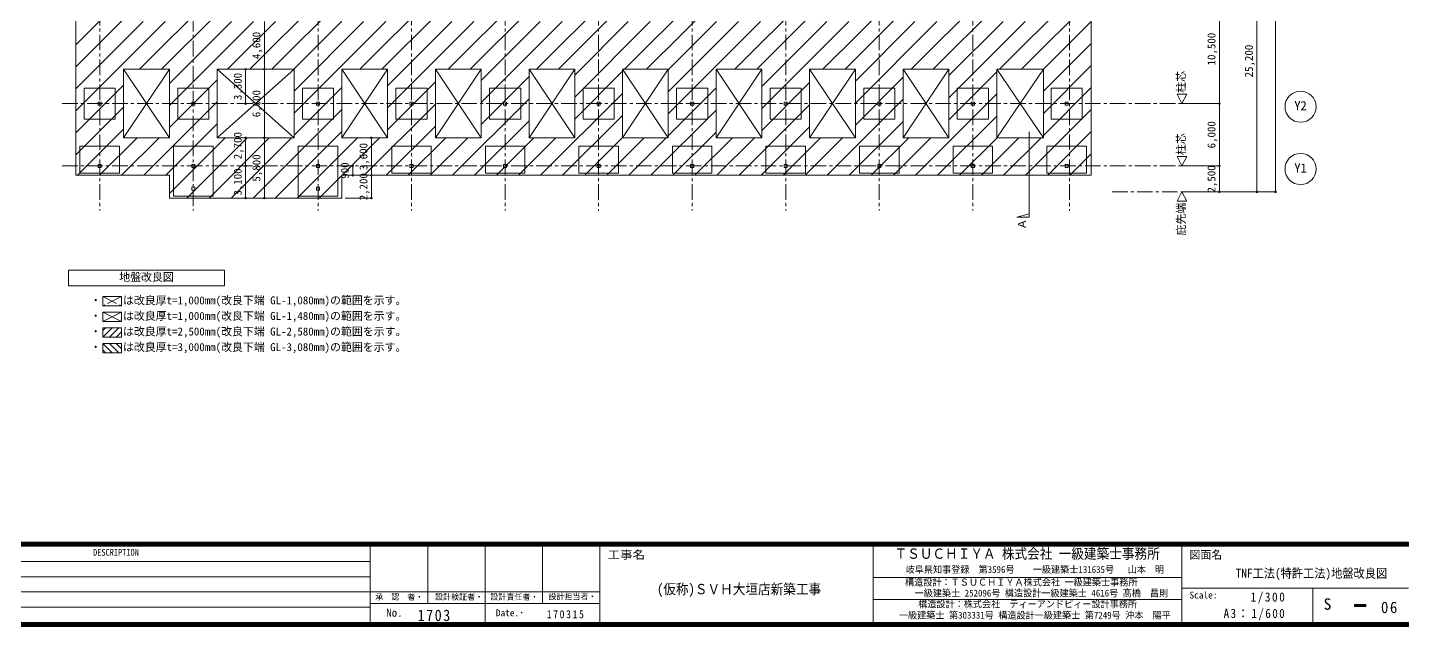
# Model space of a CAD drawing. Units: millimetres at full size, sheet at 1:300. Extents: x -272537 to 274500, y -185098 to 187500.
# Drawn here: x -167041 to -34200, y 21302 to 78961 of the extents above; entities that cross this region are included whole.
import ezdxf
from ezdxf.enums import TextEntityAlignment as Align

# ---------------------------------------------------------------- set-up
doc = ezdxf.new("R2010")
doc.units = ezdxf.units.MM
doc.header["$LTSCALE"] = 300
doc.header["$PDMODE"] = 32
doc.header["$PDSIZE"] = 150
doc.linetypes.add('CHAIN1', pattern=[8, 5, -1, 1, -1])
for name, color, linetype, lineweight in [('0-0_基準線', 7, 'Continuous', 9), ('0-1_躯体', 2, 'Continuous', 9), ('0-3_建具', 2, 'Continuous', 18), ('0-4_設備家具', 7, 'CHAIN1', 9), ('0-6_文字', 2, 'Continuous', 5), ('0-7_寸法', 2, 'Continuous', 5), ('0-8_補助線', 4, 'Continuous', 5), ('0-A_給水設備', 7, 'Continuous', 9), ('0-F_', 4, 'CHAIN1', 5), ('8-7_寸法', 4, 'Continuous', 5), ('F-0_枠', 7, 'Continuous', 9)]:
    doc.layers.add(name, color=color, linetype=linetype, lineweight=lineweight)
doc.layers.add('F-1_', color=3, linetype='Continuous')
doc.layers.add('F-C_図名', color=3, linetype='Continuous')
doc.styles.add('ＭＳ ゴシック', font='')
doc.styles.get('ＭＳ ゴシック').set_extended_font_data('MS Gothic')

# ---------------------------------------------------------------- blocks, each defined once
blk = doc.blocks.new('12')
at = {"layer": '0-7_寸法', "color": 7, "lineweight": 9}
blk.add_lwpolyline([(187.5, 450), (-712.5, 0), (187.5, -450)], close=True, dxfattribs=at)

msp = doc.modelspace()

# ---------------------------------------------------------------- linework, layer by layer
at = {"layer": '0-0_基準線'}
for points in [[(-160253.1, 71793.3), (-159953.1, 71793.3), (-159953.1, 71493.3), (-160253.1, 71493.3)], [(-151253.1, 71793.3), (-150953.1, 71793.3), (-150953.1, 71493.3), (-151253.1, 71493.3)], [(-139253.1, 71793.3), (-138953.1, 71793.3), (-138953.1, 71493.3), (-139253.1, 71493.3)], [(-130253.1, 71793.3), (-129953.1, 71793.3), (-129953.1, 71493.3), (-130253.1, 71493.3)], [(-121253.1, 71793.3), (-120953.1, 71793.3), (-120953.1, 71493.3), (-121253.1, 71493.3)], [(-112253.1, 71793.3), (-111953.1, 71793.3), (-111953.1, 71493.3), (-112253.1, 71493.3)], [(-103253.1, 71793.3), (-102953.1, 71793.3), (-102953.1, 71493.3), (-103253.1, 71493.3)], [(-94253.1, 71793.3), (-93953.1, 71793.3), (-93953.1, 71493.3), (-94253.1, 71493.3)], [(-85253.1, 71793.3), (-84953.1, 71793.3), (-84953.1, 71493.3), (-85253.1, 71493.3)], [(-76253.1, 71793.3), (-75953.1, 71793.3), (-75953.1, 71493.3), (-76253.1, 71493.3)], [(-67228.1, 71793.3), (-66928.1, 71793.3), (-66928.1, 71493.3), (-67228.1, 71493.3)], [(-160253.1, 65793.3), (-159953.1, 65793.3), (-159953.1, 65493.3), (-160253.1, 65493.3)], [(-151253.1, 65793.3), (-150953.1, 65793.3), (-150953.1, 65493.3), (-151253.1, 65493.3)], [(-139253.1, 65793.3), (-138953.1, 65793.3), (-138953.1, 65493.3), (-139253.1, 65493.3)], [(-130253.1, 65793.3), (-129953.1, 65793.3), (-129953.1, 65493.3), (-130253.1, 65493.3)], [(-121253.1, 65793.3), (-120953.1, 65793.3), (-120953.1, 65493.3), (-121253.1, 65493.3)], [(-112253.1, 65793.3), (-111953.1, 65793.3), (-111953.1, 65493.3), (-112253.1, 65493.3)], [(-103253.1, 65793.3), (-102953.1, 65793.3), (-102953.1, 65493.3), (-103253.1, 65493.3)], [(-94253.1, 65793.3), (-93953.1, 65793.3), (-93953.1, 65493.3), (-94253.1, 65493.3)], [(-85253.1, 65793.3), (-84953.1, 65793.3), (-84953.1, 65493.3), (-85253.1, 65493.3)], [(-76253.1, 65793.3), (-75953.1, 65793.3), (-75953.1, 65493.3), (-76253.1, 65493.3)], [(-67228.1, 65793.3), (-66928.1, 65793.3), (-66928.1, 65493.3), (-67228.1, 65493.3)], [(-151253.1, 63593.3), (-150953.1, 63593.3), (-150953.1, 63293.3), (-151253.1, 63293.3)], [(-139253.1, 63593.3), (-138953.1, 63593.3), (-138953.1, 63293.3), (-139253.1, 63293.3)]]:
    msp.add_lwpolyline(points, close=True, dxfattribs=at)
at = {"layer": '0-1_躯体', "color": 7}
for p, q in [((-161603.1, 73143.3), (-161603.1, 70143.3)), ((-158603.1, 73143.3), (-161603.1, 73143.3)), ((-158603.1, 70143.3), (-158603.1, 73143.3)), ((-152603.1, 73143.3), (-152603.1, 70143.3)), ((-149603.1, 73143.3), (-152603.1, 73143.3)), ((-149603.1, 70143.3), (-149603.1, 73143.3)), ((-140603.1, 73143.3), (-140603.1, 70143.3)), ((-137603.1, 73143.3), (-140603.1, 73143.3)), ((-137603.1, 70143.3), (-137603.1, 73143.3)), ((-131603.1, 73143.3), (-131603.1, 70143.3)), ((-128603.1, 73143.3), (-131603.1, 73143.3)), ((-128603.1, 70143.3), (-128603.1, 73143.3)), ((-122603.1, 73143.3), (-122603.1, 70143.3)), ((-119603.1, 73143.3), (-122603.1, 73143.3)), ((-119603.1, 70143.3), (-119603.1, 73143.3)), ((-113603.1, 73143.3), (-113603.1, 70143.3)), ((-110603.1, 73143.3), (-113603.1, 73143.3)), ((-110603.1, 70143.3), (-110603.1, 73143.3)), ((-104603.1, 73143.3), (-104603.1, 70143.3)), ((-101603.1, 73143.3), (-104603.1, 73143.3)), ((-101603.1, 70143.3), (-101603.1, 73143.3)), ((-95603.1, 73143.3), (-95603.1, 70143.3)), ((-92603.1, 73143.3), (-95603.1, 73143.3)), ((-92603.1, 70143.3), (-92603.1, 73143.3)), ((-86603.1, 73143.3), (-86603.1, 70143.3)), ((-83603.1, 73143.3), (-86603.1, 73143.3)), ((-83603.1, 70143.3), (-83603.1, 73143.3)), ((-77603.1, 73143.3), (-77603.1, 70143.3)), ((-74603.1, 73143.3), (-77603.1, 73143.3)), ((-74603.1, 70143.3), (-74603.1, 73143.3)), ((-68578.1, 73143.3), (-68578.1, 70143.3)), ((-65578.1, 73143.3), (-68578.1, 73143.3)), ((-65578.1, 70143.3), (-65578.1, 73143.3)), ((-161603.1, 70143.3), (-158603.1, 70143.3)), ((-152603.1, 70143.3), (-149603.1, 70143.3)), ((-140603.1, 70143.3), (-137603.1, 70143.3)), ((-131603.1, 70143.3), (-128603.1, 70143.3)), ((-122603.1, 70143.3), (-119603.1, 70143.3)), ((-113603.1, 70143.3), (-110603.1, 70143.3)), ((-104603.1, 70143.3), (-101603.1, 70143.3)), ((-95603.1, 70143.3), (-92603.1, 70143.3)), ((-86603.1, 70143.3), (-83603.1, 70143.3)), ((-77603.1, 70143.3), (-74603.1, 70143.3)), ((-68578.1, 70143.3), (-65578.1, 70143.3)), ((-162003.1, 64943.3), (-162003.1, 67543.3)), ((-158203.1, 67543.3), (-162003.1, 67543.3)), ((-158203.1, 64943.3), (-158203.1, 67543.3)), ((-149203.1, 67543.3), (-149203.1, 62743.3)), ((-137203.1, 67543.3), (-137203.1, 62743.3)), ((-132003.1, 64943.3), (-132003.1, 67543.3)), ((-128203.1, 67543.3), (-132003.1, 67543.3)), ((-128203.1, 64943.3), (-128203.1, 67543.3)), ((-123003.1, 64943.3), (-123003.1, 67543.3)), ((-119203.1, 67543.3), (-123003.1, 67543.3)), ((-119203.1, 64943.3), (-119203.1, 67543.3)), ((-114003.1, 64943.3), (-114003.1, 67543.3)), ((-110203.1, 67543.3), (-114003.1, 67543.3)), ((-110203.1, 64943.3), (-110203.1, 67543.3)), ((-105003.1, 64943.3), (-105003.1, 67543.3)), ((-101203.1, 67543.3), (-105003.1, 67543.3)), ((-101203.1, 64943.3), (-101203.1, 67543.3)), ((-96003.1, 64943.3), (-96003.1, 67543.3)), ((-92203.1, 67543.3), (-96003.1, 67543.3)), ((-92203.1, 64943.3), (-92203.1, 67543.3)), ((-87003.1, 64943.3), (-87003.1, 67543.3)), ((-83203.1, 67543.3), (-87003.1, 67543.3)), ((-83203.1, 64943.3), (-83203.1, 67543.3)), ((-78003.1, 64943.3), (-78003.1, 67543.3)), ((-74203.1, 67543.3), (-78003.1, 67543.3)), ((-74203.1, 64943.3), (-74203.1, 67543.3)), ((-68978.1, 64943.3), (-68978.1, 67543.3)), ((-65178.1, 67543.3), (-68978.1, 67543.3)), ((-65178.1, 64943.3), (-65178.1, 67543.3)), ((-162003.1, 64943.3), (-158203.1, 64943.3)), ((-132003.1, 64943.3), (-128203.1, 64943.3)), ((-123003.1, 64943.3), (-119203.1, 64943.3)), ((-114003.1, 64943.3), (-110203.1, 64943.3)), ((-105003.1, 64943.3), (-101203.1, 64943.3)), ((-96003.1, 64943.3), (-92203.1, 64943.3)), ((-87003.1, 64943.3), (-83203.1, 64943.3)), ((-78003.1, 64943.3), (-74203.1, 64943.3)), ((-68978.1, 64943.3), (-65178.1, 64943.3)), ((-141003.1, 62743.3), (-137203.1, 62743.3))]:
    msp.add_line(p, q, dxfattribs=at)
for points in [[(-149203.1, 67543.3), (-153003.1, 67543.3), (-153003.1, 62743.3), (-149203.1, 62743.3)], [(-137203.1, 67543.3), (-141003.1, 67543.3), (-141003.1, 62743.3)]]:
    msp.add_lwpolyline(points, dxfattribs=at)
at = {"layer": '0-3_建具'}
for p, q in [((-64703.1, 64743.3), (-64703.1, 86243.3)), ((-157803.1, 74943.3), (-153403.1, 74943.3)), ((-157803.1, 68343.3), (-157803.1, 74943.3)), ((-153403.1, 74943.3), (-153403.1, 68343.3)), ((-148803.1, 74943.3), (-141403.1, 74943.3)), ((-148803.1, 74943.3), (-148803.1, 68343.3)), ((-141403.1, 74943.3), (-141403.1, 68343.3)), ((-136803.1, 74943.3), (-132403.1, 74943.3)), ((-136803.1, 74943.3), (-136803.1, 68343.3)), ((-132403.1, 74943.3), (-132403.1, 68343.3)), ((-127803.1, 74943.3), (-123403.1, 74943.3)), ((-127803.1, 74943.3), (-127803.1, 68343.3)), ((-123403.1, 74943.3), (-123403.1, 68343.3)), ((-118803.1, 74943.3), (-114403.1, 74943.3)), ((-118803.1, 74943.3), (-118803.1, 68343.3)), ((-114403.1, 74943.3), (-114403.1, 68343.3)), ((-109803.1, 74943.3), (-105403.1, 74943.3)), ((-109803.1, 74943.3), (-109803.1, 68343.3)), ((-105403.1, 74943.3), (-105403.1, 68343.3)), ((-100803.1, 74943.3), (-96403.1, 74943.3)), ((-100803.1, 74943.3), (-100803.1, 68343.3)), ((-96403.1, 74943.3), (-96403.1, 68343.3)), ((-91803.1, 74943.3), (-87403.1, 74943.3)), ((-91803.1, 74943.3), (-91803.1, 68343.3)), ((-87403.1, 74943.3), (-87403.1, 68343.3)), ((-82803.1, 74943.3), (-78403.1, 74943.3)), ((-82803.1, 74943.3), (-82803.1, 68343.3)), ((-78403.1, 74943.3), (-78403.1, 68343.3)), ((-73803.1, 74943.3), (-69303.1, 74943.3)), ((-73803.1, 74943.3), (-73803.1, 68343.3)), ((-69303.1, 74943.3), (-69303.1, 68343.3)), ((-153403.1, 68343.3), (-157803.1, 68343.3)), ((-141403.1, 68343.3), (-148803.1, 68343.3)), ((-132403.1, 68343.3), (-136803.1, 68343.3)), ((-123403.1, 68343.3), (-127803.1, 68343.3)), ((-114403.1, 68343.3), (-118803.1, 68343.3)), ((-105403.1, 68343.3), (-109803.1, 68343.3)), ((-96403.1, 68343.3), (-100803.1, 68343.3)), ((-87403.1, 68343.3), (-91803.1, 68343.3)), ((-78403.1, 68343.3), (-82803.1, 68343.3)), ((-69303.1, 68343.3), (-73803.1, 68343.3)), ((-162403.1, 64743.3), (-153403.1, 64743.3)), ((-153403.1, 62543.3), (-153403.1, 64743.3)), ((-136803.1, 62543.3), (-136803.1, 64743.3)), ((-64703.1, 64743.3), (-136803.1, 64743.3)), ((-153403.1, 62543.3), (-136803.1, 62543.3))]:
    msp.add_line(p, q, dxfattribs=at)
msp.add_lwpolyline([(-162403.1, 64743.3), (-162403.1, 86243.3), (-229803.1, 86243.3)], dxfattribs=at)
at = {"layer": '0-4_設備家具', "linetype": 'Continuous'}
for p, q in [((-153403.1, 74943.3), (-157803.1, 68343.3)), ((-157803.1, 74943.3), (-153403.1, 68343.3)), ((-141403.1, 74943.3), (-148803.1, 68343.3)), ((-148803.1, 74943.3), (-141403.1, 68343.3)), ((-132403.1, 74943.3), (-136803.1, 68343.3)), ((-136803.1, 74943.3), (-132403.1, 68343.3)), ((-123403.1, 74943.3), (-127803.1, 68343.3)), ((-127803.1, 74943.3), (-123403.1, 68343.3)), ((-114403.1, 74943.3), (-118803.1, 68343.3)), ((-118803.1, 74943.3), (-114403.1, 68343.3)), ((-105403.1, 74943.3), (-109803.1, 68343.3)), ((-109803.1, 74943.3), (-105403.1, 68343.3)), ((-96403.1, 74943.3), (-100803.1, 68343.3)), ((-100803.1, 74943.3), (-96403.1, 68343.3)), ((-87403.1, 74943.3), (-91803.1, 68343.3)), ((-91803.1, 74943.3), (-87403.1, 68343.3)), ((-78403.1, 74943.3), (-82803.1, 68343.3)), ((-82803.1, 74943.3), (-78403.1, 68343.3)), ((-69303.1, 74943.3), (-73803.1, 68343.3)), ((-73803.1, 74943.3), (-69303.1, 68343.3))]:
    msp.add_line(p, q, dxfattribs=at)
at = {"layer": '0-6_文字', "color": 4}
for p, q in [((-144264.7, 79543.3), (-144264.7, 74943.3)), ((-146064.7, 74943.3), (-146064.7, 71643.3)), ((-144264.7, 74943.3), (-144264.7, 68343.3)), ((-146064.7, 65643.3), (-146064.7, 68343.3)), ((-144264.7, 68343.3), (-144264.7, 62543.3)), ((-133964.9, 64743.3), (-133964.9, 68343.3)), ((-146064.7, 65643.3), (-146064.7, 62543.3)), ((-135764.9, 65643.3), (-135764.9, 64743.3)), ((-133964.9, 62543.3), (-133964.9, 64743.3)), ((-133964.9, 62543.3), (-136503.1, 62543.3))]:
    msp.add_line(p, q, dxfattribs=at)
at = {"layer": '0-6_文字'}
for p in [(-146064.7, 74943.3), (-144264.7, 74943.3), (-146064.7, 71643.3), (-146064.7, 68343.3), (-144264.7, 68343.3), (-133964.9, 68343.3), (-146064.7, 65643.3), (-135764.9, 65643.3), (-135764.9, 64743.3), (-133964.9, 64743.3), (-146064.7, 62543.3), (-144264.7, 62543.3), (-133964.9, 62543.3)]:
    msp.add_point(p, dxfattribs=at)
at = {"layer": '0-7_寸法', "color": 4}
for p, q in [((-52380.5, 71643.3), (-55980.5, 71643.3)), ((-52380.5, 65643.3), (-55980.5, 65643.3)), ((-52380.5, 65643.3), (-55980.5, 65643.3)), ((-52380.5, 63143.3), (-55980.5, 63143.3)), ((-50580.5, 63143.3), (-52380.5, 63143.3)), ((-48780.5, 63143.3), (-50580.5, 63143.3)), ((-46980.5, 63143.3), (-48780.5, 63143.3))]:
    msp.add_line(p, q, dxfattribs=at)
at = {"layer": '0-7_寸法', "color": 3, "lineweight": 13}
for centre in [(-44569.3, 71343.3), (-44569.3, 65343.3)]:
    msp.add_circle(centre, 1500, dxfattribs=at)
at = {"layer": '0-7_寸法'}
for p in [(-52380.5, 71643.3), (-52380.5, 65643.3), (-52380.5, 63143.3), (-48780.5, 63143.3), (-46980.5, 63143.3)]:
    msp.add_point(p, dxfattribs=at)
at = {"layer": '0-8_補助線'}
for p, q in [((-145674, 74943.3), (-136803.1, 83814.2)), ((-109611.5, 74943.3), (-100803.1, 83751.7)), ((-73549.1, 74943.3), (-64703.1, 83789.3)), ((-156280.6, 74943.3), (-148803.1, 82420.8)), ((-126582.1, 74943.3), (-118803.1, 82722.3)), ((-118096.8, 74943.3), (-109803.1, 83237)), ((-90519.7, 74943.3), (-82803.1, 82659.8)), ((-82034.4, 74943.3), (-73803.1, 83174.6)), ((-162403.1, 77306.1), (-157803.1, 81906.1)), ((-143552.7, 74943.3), (-136803.1, 81692.8)), ((-135067.4, 74943.3), (-127803.1, 82207.6)), ((-115975.5, 74943.3), (-109803.1, 81115.7)), ((-107490.2, 74943.3), (-100803.1, 81630.4)), ((-99004.9, 74943.3), (-91803.1, 82145.1)), ((-79913.1, 74943.3), (-73803.1, 81053.2)), ((-71427.8, 74943.3), (-64703.1, 81668)), ((-162403.1, 75184.7), (-157803.1, 79784.7)), ((-154159.3, 74943.3), (-148803.1, 80299.5)), ((-132946.1, 74943.3), (-127803.1, 80086.2)), ((-124460.8, 74943.3), (-118803.1, 80601)), ((-96883.6, 74943.3), (-91803.1, 80023.8)), ((-88398.3, 74943.3), (-82803.1, 80538.5)), ((-162403.1, 70942.1), (-153801.9, 79543.3)), ((-162403.1, 73063.4), (-155923.2, 79543.3)), ((-153403.1, 71456.8), (-145316.6, 79543.3)), ((-153403.1, 73578.1), (-147437.9, 79543.3)), ((-147795.3, 74943.3), (-143195.3, 79543.3)), ((-141431.3, 74943.3), (-136803.1, 79571.5)), ((-141403.1, 70728.9), (-132588.7, 79543.3)), ((-141403.1, 72850.2), (-134710, 79543.3)), ((-132403.1, 71243.6), (-124103.4, 79543.3)), ((-132403.1, 73364.9), (-126224.7, 79543.3)), ((-123403.1, 73879.6), (-117739.5, 79543.3)), ((-123403.1, 71758.3), (-115618.1, 79543.3)), ((-114403.1, 72273), (-107132.9, 79543.3)), ((-114403.1, 74394.4), (-109254.2, 79543.3)), ((-105403.1, 72787.8), (-98647.6, 79543.3)), ((-105403.1, 70666.4), (-96526.3, 79543.3)), ((-105403.1, 74909.1), (-100768.9, 79543.3)), ((-96403.1, 71181.2), (-88041, 79543.3)), ((-96403.1, 73302.5), (-90162.3, 79543.3)), ((-87403.1, 71695.9), (-79555.7, 79543.3)), ((-87403.1, 73817.2), (-81677, 79543.3)), ((-78403.1, 72210.6), (-71070.4, 79543.3)), ((-78403.1, 74331.9), (-73191.7, 79543.3)), ((-69306.4, 74943.3), (-64703.1, 79546.6)), ((-69303.1, 72825.3), (-64703.1, 77425.3)), ((-114403.1, 70151.7), (-109803.1, 74751.7)), ((-78403.1, 70089.3), (-73803.1, 74689.3)), ((-69303.1, 70704), (-64703.1, 75304)), ((-162403.1, 68820.8), (-157803.1, 73420.8)), ((-153403.1, 69335.5), (-148803.1, 73935.5)), ((-141403.1, 68607.6), (-136803.1, 73207.6)), ((-132403.1, 69122.3), (-127803.1, 73722.3)), ((-123403.1, 69637), (-118803.1, 74237)), ((-105403.1, 68545.1), (-100803.1, 73145.1)), ((-96403.1, 69059.8), (-91803.1, 73659.8)), ((-87403.1, 69574.6), (-82803.1, 74174.6)), ((-69303.1, 68582.7), (-64703.1, 73182.7)), ((-155874, 64743.3), (-148803.1, 71814.2)), ((-126175.5, 64743.3), (-118803.1, 72115.7)), ((-117690.2, 64743.3), (-109803.1, 72630.4)), ((-90113.1, 64743.3), (-82803.1, 72053.2)), ((-81627.8, 64743.3), (-73803.1, 72568)), ((-162403.1, 66699.5), (-157803.1, 71299.5)), ((-145346.1, 62543.3), (-136803.1, 71086.2)), ((-134660.8, 64743.3), (-127803.1, 71601)), ((-115568.9, 64743.3), (-109803.1, 70509.1)), ((-107083.6, 64743.3), (-100803.1, 71023.8)), ((-98598.3, 64743.3), (-91803.1, 71538.5)), ((-79506.4, 64743.3), (-73803.1, 70446.6)), ((-71021.2, 64743.3), (-64703.1, 71061.4)), ((-162237.9, 64743.3), (-157803.1, 69178.1)), ((-153752.7, 64743.3), (-148803.1, 69692.8)), ((-132539.5, 64743.3), (-127803.1, 69479.6)), ((-124054.2, 64743.3), (-118803.1, 69994.4)), ((-96477, 64743.3), (-91803.1, 69417.2)), ((-87991.7, 64743.3), (-82803.1, 69931.9)), ((-160116.6, 64743.3), (-156516.6, 68343.3)), ((-157995.3, 64743.3), (-154395.3, 68343.3)), ((-153403.1, 62971.5), (-148031.3, 68343.3)), ((-151710, 62543.3), (-145910, 68343.3)), ((-149588.7, 62543.3), (-143788.7, 68343.3)), ((-147467.4, 62543.3), (-141667.4, 68343.3)), ((-143224.7, 62543.3), (-136803.1, 68964.9)), ((-141103.4, 62543.3), (-135303.4, 68343.3)), ((-136782.1, 64743.3), (-133182.1, 68343.3)), ((-130418.1, 64743.3), (-126818.1, 68343.3)), ((-128296.8, 64743.3), (-124696.8, 68343.3)), ((-121932.9, 64743.3), (-118332.9, 68343.3)), ((-119811.5, 64743.3), (-116211.5, 68343.3)), ((-113447.6, 64743.3), (-109803.1, 68387.8)), ((-111326.3, 64743.3), (-107726.3, 68343.3)), ((-109204.9, 64743.3), (-105604.9, 68343.3)), ((-104962.3, 64743.3), (-100803.1, 68902.5)), ((-102841, 64743.3), (-99241, 68343.3)), ((-100719.7, 64743.3), (-97119.7, 68343.3)), ((-94355.7, 64743.3), (-90755.7, 68343.3)), ((-92234.4, 64743.3), (-88634.4, 68343.3)), ((-85870.4, 64743.3), (-82270.4, 68343.3)), ((-83749.1, 64743.3), (-80149.1, 68343.3)), ((-77385.1, 64743.3), (-73803.1, 68325.3)), ((-75263.8, 64743.3), (-71663.8, 68343.3)), ((-73142.5, 64743.3), (-69542.5, 68343.3)), ((-68899.8, 64743.3), (-64703.1, 68940)), ((-66778.5, 64743.3), (-64703.1, 66818.7)), ((-138982.1, 62543.3), (-136803.1, 64722.3)), ((-136860.8, 62543.3), (-136803.1, 62601))]:
    msp.add_line(p, q, dxfattribs=at)
at = {"layer": '0-A_給水設備', "color": 3, "lineweight": 13}
for p, q in [((-70672.7, 68907.5), (-70672.7, 60705.3)), ((-71872.7, 60705.3), (-70672.7, 61026.9)), ((-70672.7, 60705.3), (-71872.7, 60705.3))]:
    msp.add_line(p, q, dxfattribs=at)
at = {"layer": '0-A_給水設備'}
for p, q in [((-159815.2, 53055.3), (-159815.2, 52155.3)), ((-159815.2, 53055.3), (-158015.2, 53055.3)), ((-159815.2, 52155.3), (-158015.2, 52155.3)), ((-158015.2, 53055.3), (-158015.2, 52155.3)), ((-159815.2, 51555.3), (-159815.2, 50655.3)), ((-159815.2, 51555.3), (-158015.2, 50655.3)), ((-159815.2, 50655.3), (-158015.2, 50655.3)), ((-158015.2, 51555.3), (-158015.2, 50655.3)), ((-159815.2, 50055.3), (-159815.2, 49155.3)), ((-159815.2, 50055.3), (-158015.2, 50055.3)), ((-159815.2, 49155.3), (-158015.2, 49155.3)), ((-158015.2, 50055.3), (-158015.2, 49155.3)), ((-159815.2, 47655.3), (-159815.2, 48555.3)), ((-159815.2, 48555.3), (-158015.2, 48555.3)), ((-158015.2, 47655.3), (-158015.2, 48555.3)), ((-159815.2, 47655.3), (-158015.2, 47655.3))]:
    msp.add_line(p, q, dxfattribs=at)
at = {"layer": '0-A_給水設備', "linetype": 'CHAIN1'}
for p, q in [((-158015.2, 53055.3), (-159815.2, 52155.3)), ((-159815.2, 53055.3), (-158015.2, 52155.3))]:
    msp.add_line(p, q, dxfattribs=at)
at = {"layer": '0-A_給水設備', "color": 4, "lineweight": 5}
for p, q in [((-159815.2, 49784.1), (-159544, 50055.3)), ((-159807.6, 49155.3), (-158907.6, 50055.3)), ((-159171.2, 49155.3), (-158271.2, 50055.3)), ((-158534.8, 49155.3), (-158015.2, 49675)), ((-159815.2, 47926.5), (-159544, 47655.3)), ((-159807.6, 48555.3), (-158907.6, 47655.3)), ((-159171.2, 48555.3), (-158271.2, 47655.3)), ((-158534.8, 48555.3), (-158015.2, 48035.7))]:
    msp.add_line(p, q, dxfattribs=at)
at = {"layer": '0-A_給水設備'}
msp.add_lwpolyline([(-159815.2, 51555.3), (-158015.2, 51555.3), (-159815.2, 50655.3)], dxfattribs=at)
at = {"layer": '0-F_'}
for p, q in [((-151103.1, 164074.6), (-151103.1, 61343.3)), ((-160103.1, 162274.6), (-160103.1, 61343.3)), ((-139103.1, 162274.6), (-139103.1, 61343.3)), ((-130103.1, 162274.6), (-130103.1, 61343.3)), ((-121103.1, 162274.6), (-121103.1, 61343.3)), ((-112103.1, 162274.6), (-112103.1, 61343.3)), ((-103103.1, 162274.6), (-103103.1, 61343.3)), ((-94103.1, 162274.6), (-94103.1, 61343.3)), ((-85103.1, 162274.6), (-85103.1, 61343.3)), ((-76103.1, 162274.6), (-76103.1, 61343.3)), ((-66803.1, 162274.6), (-66803.1, 61343.3)), ((-163708.8, 71643.3), (-55980.5, 71643.3)), ((-163708.8, 65643.3), (-55980.5, 65643.3))]:
    msp.add_line(p, q, dxfattribs=at)
at = {"layer": '0-F_', "color": 5}
msp.add_line((-62703.1, 63143.3), (-55980.5, 63143.3), dxfattribs=at)
at = {"layer": '0-F_', "color": 3, "linetype": 'Continuous', "lineweight": 13}
for p, q in [((-148103.1, 54105.3), (-148103.1, 55605.3)), ((-163103.1, 54105.3), (-148103.1, 54105.3))]:
    msp.add_line(p, q, dxfattribs=at)
msp.add_lwpolyline([(-148103.1, 55605.3), (-163103.1, 55605.3), (-163103.1, 54105.3)], dxfattribs=at)
at = {"layer": '8-7_寸法'}
for p, q in [((-46980.5, 63143.3), (-46980.5, 148943.3)), ((-48780.5, 88343.3), (-48780.5, 63143.3)), ((-52380.5, 82143.3), (-52380.5, 71643.3)), ((-52380.5, 71643.3), (-52380.5, 65643.3)), ((-52380.5, 65643.3), (-52380.5, 63143.3))]:
    msp.add_line(p, q, dxfattribs=at)
at = {"layer": 'F-0_枠', "color": 3, "lineweight": 13}
for p, q in [((-272536.7, 29401.8), (-34200, 29401.8)), ((-272536.7, 29328.1), (-34200, 29328.1)), ((-272536.7, 29254.5), (-34200, 29254.5)), ((-111983.3, 29401.8), (-111983.3, 29033.6)), ((-34200, 29401.8), (-34200, 29033.6)), ((-272536.7, 29180.8), (-34200, 29180.8)), ((-272536.7, 29107.2), (-34200, 29107.2)), ((-272536.7, 29033.6), (-34200, 29033.6)), ((-134074.2, 21669.9), (-134074.2, 29033.6)), ((-111983.3, 21669.9), (-111983.3, 29033.6)), ((-85689.2, 29033.6), (-85689.2, 21669.9)), ((-56003, 21669.9), (-56003, 29033.6)), ((-38293, 23354.6), (-39397.5, 23354.6)), ((-38293, 23293.2), (-39397.5, 23293.2)), ((-272536.7, 21669.9), (-34200, 21669.9)), ((-272536.7, 21596.3), (-34200, 21596.3)), ((-272536.7, 21522.7), (-34200, 21522.7)), ((-272536.7, 21449), (-34200, 21449)), ((-272536.7, 21375.4), (-34200, 21375.4)), ((-272536.7, 21301.8), (-34200, 21301.8)), ((-34200, 21669.9), (-34200, 21301.8))]:
    msp.add_line(p, q, dxfattribs=at)
at = {"layer": 'F-0_枠'}
for p, q in [((-128551.4, 23510.8), (-128551.4, 29033.6)), ((-123028.7, 23510.8), (-123028.7, 29033.6)), ((-117506, 23510.8), (-117506, 29033.6)), ((-248536.7, 27560.8), (-134074.2, 27560.8)), ((-248536.7, 26088.1), (-134074.2, 26088.1)), ((-85689.2, 26009.3), (-56003, 26009.3)), ((-248536.7, 24615.4), (-134074.2, 24615.4)), ((-134074.2, 24615.4), (-111983.3, 24615.4)), ((-56003, 24975.4), (-34200, 24975.4)), ((-43404.5, 24975.4), (-43404.5, 21669.9)), ((-248536.7, 23142.7), (-134074.2, 23142.7)), ((-134074.2, 23510.8), (-111983.3, 23510.8)), ((-123028.7, 21669.9), (-123028.7, 23510.8)), ((-85689.2, 23905.4), (-56003, 23905.4))]:
    msp.add_line(p, q, dxfattribs=at)
at = {"layer": 'F-0_枠', "color": 3, "linetype": 'CHAIN1', "lineweight": 13}
msp.add_line((-85072.3, 21669.9), (-272536.7, 21669.9), dxfattribs=at)
at = {"layer": 'F-0_枠', "color": 3, "lineweight": 13}
msp.add_lwpolyline([(-39397.5, 23231.9), (-38293, 23231.9), (-38293, 23416), (-39397.5, 23416)], close=True, dxfattribs=at)

# ---------------------------------------------------------------- block references
at = {"layer": '0-7_寸法', "rotation": 90}
for p in [(-55980.5, 72355.8), (-55980.5, 66355.8)]:
    msp.add_blockref('12', p, dxfattribs=at)
at = {"layer": '0-7_寸法', "yscale": -1, "rotation": 270}
msp.add_blockref('12', (-55980.5, 62430.8), dxfattribs=at)

# ---------------------------------------------------------------- texts
at = {"layer": '0-6_文字', "style": 'ＭＳ ゴシック'}
for s, p in [('4,600', (-144414.7, 75930.8)), ('3,300', (-146214.7, 71980.8)), ('6,600', (-144414.7, 70330.8)), ('2,700', (-146214.7, 66280.8)), ('3,600', (-134114.9, 65230.8)), ('5,800', (-144414.7, 64130.8)), ('3,100', (-146214.7, 62780.8)), ('900', (-135914.9, 64405.8)), ('2,200', (-134114.9, 62330.8))]:
    msp.add_text(s, height=769.8, rotation=90, dxfattribs=at).set_placement(p, align=Align.BOTTOM_LEFT)
at = {"layer": '0-7_寸法', "style": 'ＭＳ ゴシック'}
for s, p in [('10,500', (-52530.5, 75318.3)), ('25,200', (-48930.5, 74168.3)), ('柱芯', (-55452, 72686.3)), ('6,000', (-52530.5, 67330.8)), ('柱芯', (-55452, 66686.3)), ('2,500', (-52530.5, 63080.8)), ('庇先端', (-55455.5, 58943.3))]:
    msp.add_text(s, height=769.8, rotation=90, dxfattribs=at).set_placement(p, align=Align.BOTTOM_LEFT)
at = {"layer": '0-7_寸法', "color": 7, "style": 'ＭＳ ゴシック'}
for s, p in [('Y2', (-45173.3, 70739.3)), ('Y1', (-45173.3, 64739.3))]:
    msp.add_text(s, height=879.8, dxfattribs=at).set_placement(p, align=Align.BOTTOM_LEFT)
at = {"layer": '0-A_給水設備', "color": 2, "style": 'ＭＳ ゴシック'}
msp.add_text('Ａ', height=769.8, rotation=90, dxfattribs=at).set_placement((-70747.7, 59505.3), align=Align.BOTTOM_LEFT)
for s, p in [('・\u3000\u3000は改良厚t=1,000mm(改良下端 GL-1,080mm)の範囲を示す。', (-161015.2, 52080.3)), ('・\u3000\u3000は改良厚t=1,000mm(改良下端 GL-1,480mm)の範囲を示す。', (-161015.2, 50580.3)), ('・\u3000\u3000は改良厚t=2,500mm(改良下端 GL-2,580mm)の範囲を示す。', (-161015.2, 49080.3)), ('・\u3000\u3000は改良厚t=3,000mm(改良下端 GL-3,080mm)の範囲を示す。', (-161015.2, 47580.3))]:
    msp.add_text(s, height=769.8, dxfattribs=at).set_placement(p, align=Align.BOTTOM_LEFT)
at = {"layer": '0-F_', "color": 2, "style": 'ＭＳ ゴシック'}
msp.add_text('地盤改良図', height=769.8, dxfattribs=at).set_placement((-158228.1, 54330.3), align=Align.BOTTOM_LEFT)
at = {"layer": 'F-0_枠', "style": 'ＭＳ ゴシック', "width": 0.85}
msp.add_text('DESCRIPTION', height=659.8, dxfattribs=at).set_placement((-160745.9, 27908), align=Align.BOTTOM_LEFT)
at = {"layer": 'F-0_枠', "color": 3, "style": 'ＭＳ ゴシック', "width": 1.15}
msp.add_text('工事名', height=769.8, dxfattribs=at).set_placement((-111247.8, 27588.1), align=Align.BOTTOM_LEFT)
at = {"layer": 'F-0_枠', "color": 3, "style": 'ＭＳ ゴシック'}
for s, height, p in [('図面名', 769.8, (-55260, 27588.1)), ('承\u3000認\u3000者・', 549.9, (-133588.9, 23696)), (' 設計検証者・', 549.9, (-128227.6, 23695.4)), ('設計責任者・', 549.9, (-122517.4, 23695.4)), ('設計担当者・', 549.9, (-116935.1, 23744.1)), ('Scale:', 659.8, (-55260, 23789)), ('No.', 769.8, (-132534.5, 22002.9)), (' Date.･', 659.8, (-122443.3, 22081.6))]:
    msp.add_text(s, height=height, dxfattribs=at).set_placement(p, align=Align.BOTTOM_LEFT)
at = {"layer": 'F-1_', "style": 'ＭＳ ゴシック'}
for s, height, width, p in [('ＴＳＵＣＨＩＹＡ 株式会社 一級建築士事務所', 989.7, 0.9, (-83633.8, 27516.7)), ('  岐阜県知事登録\u3000第3596号\u3000\u3000一級建築士131635号 \u3000山本\u3000明', 659.8, 0.95, (-83423.3, 26253.8)), ('構造設計：ＴＳＵＣＨＩＹＡ株式会社 一級建築士事務所', 659.8, 0.95, (-82626.1, 25033.3)), ('一級建築士 252096号 構造設計一級建築士 4616号 髙橋\u3000昌則', 659.8, 0.95, (-81700.4, 23981.4)), ('一級建築士 第303331号 構造設計一級建築士 第7249号 沖本\u3000陽平', 659.8, 0.95, (-83211.3, 21851.3)), ('構造設計：株式会社\u3000ティーアンドピィー設計事務所', 659.8, 0.95, (-81366.1, 22929.4))]:
    msp.add_text(s, height=height, dxfattribs=dict(at, width=width)).set_placement(p, align=Align.BOTTOM_LEFT)
at = {"layer": 'F-C_図名', "style": 'ＭＳ ゴシック', "width": 0.9}
for s, height, p in [('TNF工法(特許工法)地盤改良図', 879.8, (-50808.3, 25717.5)), ('(仮称)ＳＶＨ大垣店新築工事', 989.7, (-106490.3, 24104.4))]:
    msp.add_text(s, height=height, dxfattribs=at).set_placement(p, align=Align.BOTTOM_LEFT)
at = {"layer": 'F-C_図名', "style": 'ＭＳ ゴシック'}
msp.add_text('S', height=1100, dxfattribs=at).set_placement((-42356.6, 22573.9), align=Align.BOTTOM_LEFT)
at = {"layer": 'F-C_図名', "color": 7, "char_height": 879.8, "attachment_point": 7, "style": 'ＭＳ ゴシック'}
for s, insert in [('\\T1.28;\\W0.9;1/300', (-49384.3, 23477.1)), ('\\T1.24;\\W0.9;A3：1/600', (-51978.6, 21900.2))]:
    msp.add_mtext(s, dxfattribs=dict(at, insert=insert))
at = {"layer": 'F-C_図名', "attachment_point": 7, "style": 'ＭＳ ゴシック'}
for s, insert, char_height in [('\\T1.22;\\W0.9;1703', (-129518.3, 21802.7), 1100), ('\\T1.32;\\W0.9;170315', (-117102.7, 22076.2), 769.8), ('\\T1.21;\\W0.95;06', (-36836.5, 22568), 1100)]:
    msp.add_mtext(s, dxfattribs=dict(at, insert=insert, char_height=char_height))

doc.saveas('drawing.dxf')
